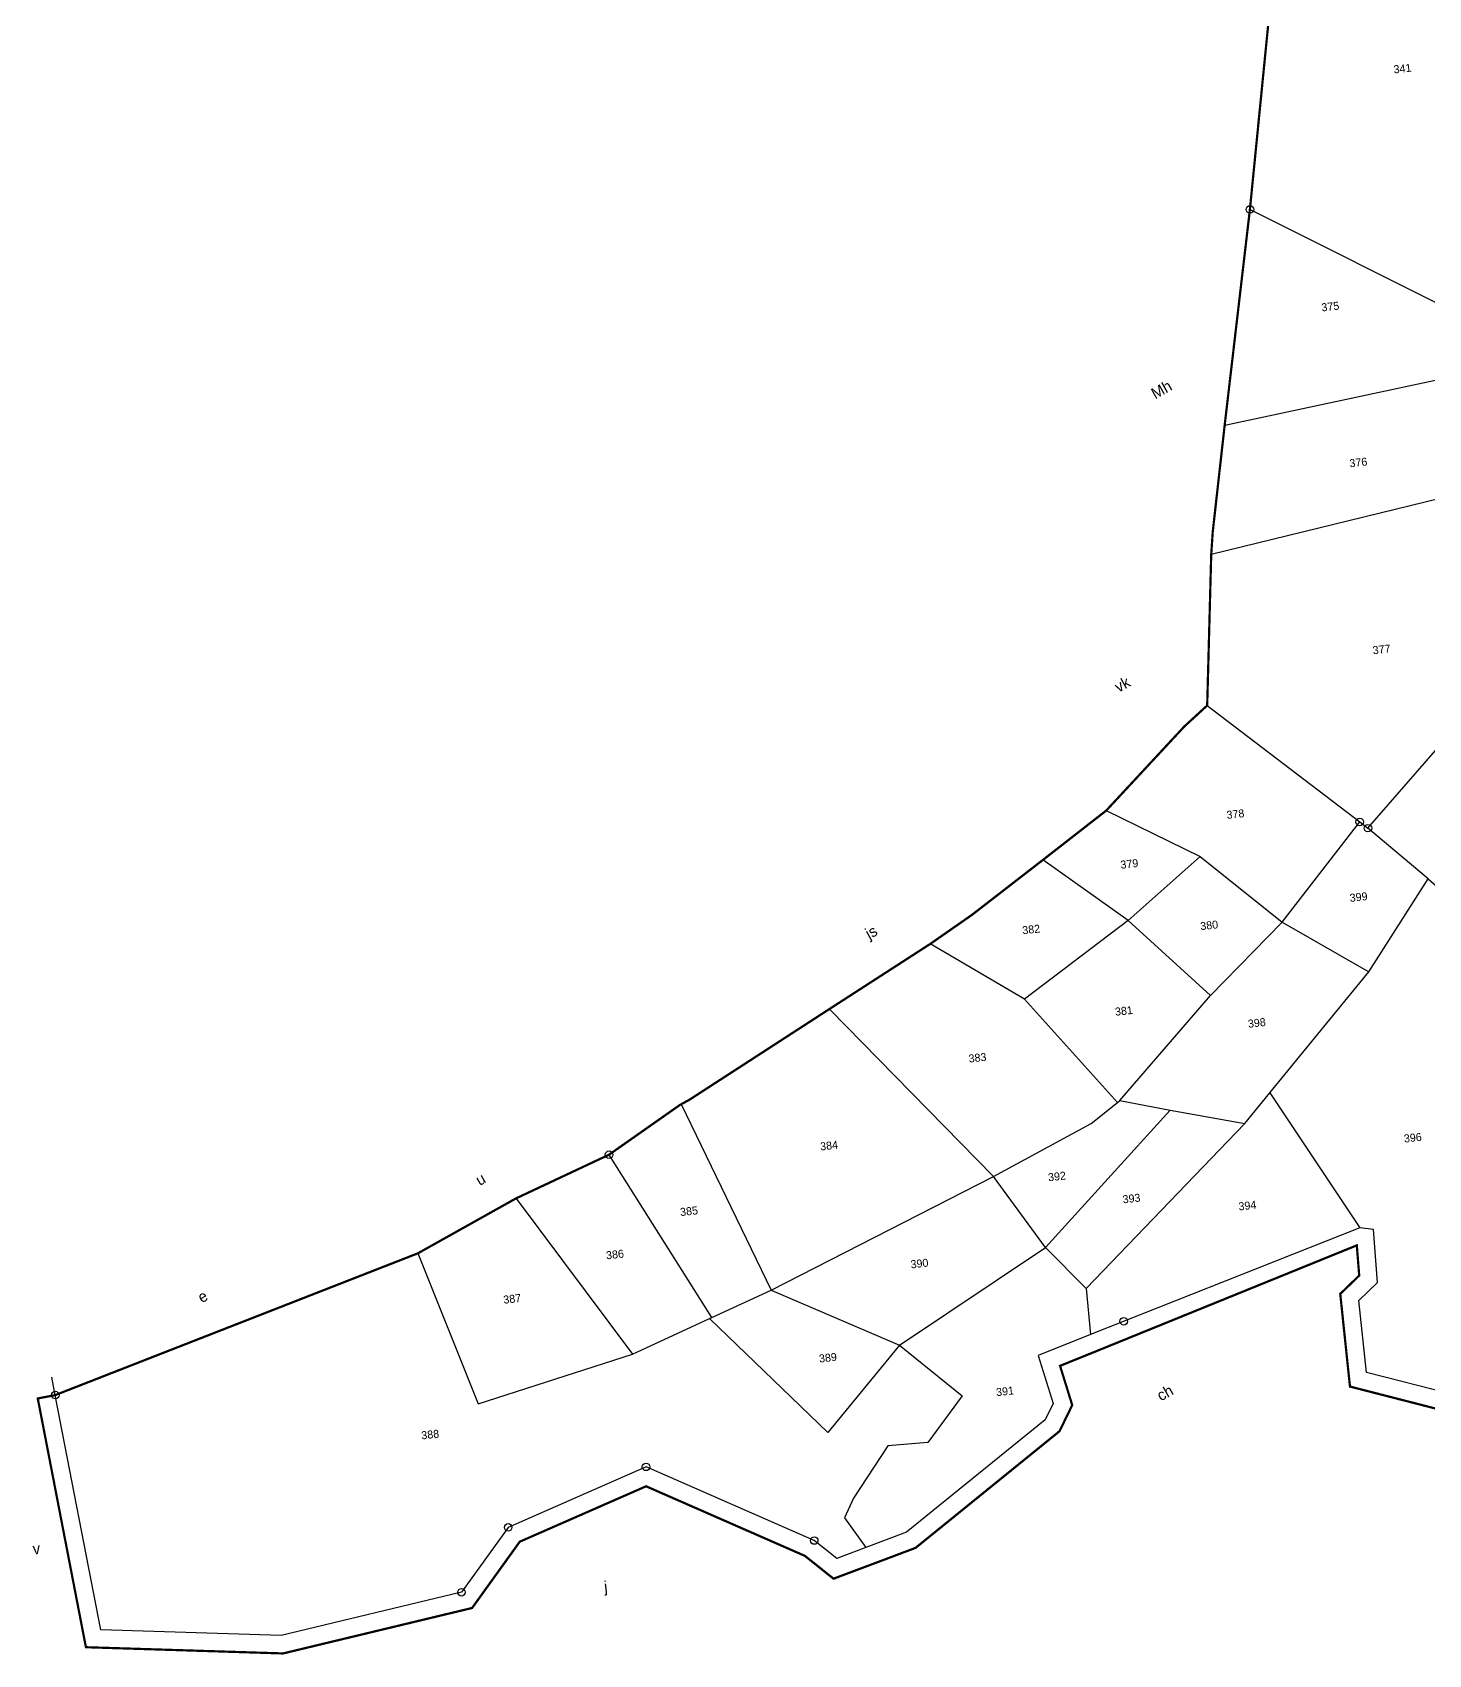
# Model space of a CAD drawing. Header units: metres. Extents: x 279520 to 281824, y 2032582 to 2036146.
# Drawn here: x 279520 to 280166, y 2034835 to 2035585 of the extents above; entities that cross this region are included whole.
import ezdxf
from ezdxf.enums import TextEntityAlignment as Align

# ---------------------------------------------------------------- set-up
doc = ezdxf.new("R2010")
doc.units = ezdxf.units.M
doc.header["$MEASUREMENT"] = 0
doc.linetypes.add('DASHDOT', pattern=[1, 0.5, -0.25, 0, -0.25])
for name, color, linetype in [('POLY_PARCEL', 6, 'Continuous'), ('POLY_ROAD', 30, 'Continuous'), ('SYM_STONE', 1, 'Continuous'), ('TEXT_MAPOUT', 7, 'Continuous'), ('TEXT_PARCEL', 7, 'Continuous'), ('V_BOUND_LINE', 7, 'Continuous'), ('V_BOUND_STREAM_LINE', 7, 'DASHDOT')]:
    doc.layers.add(name, color=color, linetype=linetype)
doc.styles.add('TEXT_MAP', font='')
doc.styles.get('TEXT_MAP').set_extended_font_data('Kruti Dev 050')

# ---------------------------------------------------------------- blocks, each defined once
blk = doc.blocks.new('STONE')
blk.add_circle((0, 0), 0.851)
blk = doc.blocks.new('dsf')
at = {"layer": 'POLY_PARCEL'}
for points in [[(280209.19, 2035438.18), (280209.19, 2035438.18), (280181.25, 2035453.61), (280083.09, 2035502.81)], [(280071.43, 2035403.17), (280174.6, 2035425.24)], [(280206.91, 2035378.07), (280065.21, 2035343.34)], [(280063.35, 2035273.66), (280133.84, 2035219.86)], [(280137.62, 2035216.97), (280182.47, 2035268.41)], [(280016.71, 2035225.12), (280060.09, 2035203.83)], [(280097.94, 2035173.6), (280133.84, 2035219.86)], [(280133.84, 2035219.86), (280137.62, 2035216.97)], [(280165.47, 2035193.51), (280137.62, 2035216.97)], [(280026.89, 2035174.28), (279987.46, 2035202.32)], [(280060.09, 2035203.83), (280026.89, 2035174.28)], [(280060.09, 2035203.83), (280097.94, 2035173.6)], [(280138.11, 2035150.63), (280165.47, 2035193.51)], [(280165.47, 2035193.51), (280201.22, 2035162.19)], [(280026.89, 2035174.28), (279978.91, 2035137.93)], [(280064.82, 2035139.59), (280026.89, 2035174.28)], [(280064.82, 2035139.59), (280097.94, 2035173.6)], [(280097.94, 2035173.6), (280138.11, 2035150.63)], [(279978.91, 2035137.93), (279935.33, 2035163.47)], [(280092.23, 2035094.65), (280138.11, 2035150.63)], [(280022.93, 2035091.12), (280064.82, 2035139.59)], [(279964.57, 2035056.11), (279888.79, 2035133.42)], [(279978.91, 2035137.93), (280021.84, 2035090.25)], [(280080.75, 2035080.55), (280092.23, 2035094.65)], [(280092.23, 2035094.65), (280133.96, 2035032.32)], [(279820.33, 2035089.44), (279861.91, 2035003.53)], [(279964.57, 2035056.11), (280009.74, 2035080.6), (280021.84, 2035090.25)], [(279988.64, 2035023.24), (280046.17, 2035086.66)], [(280021.84, 2035090.25), (280022.93, 2035091.12)], [(280022.93, 2035091.12), (280046.17, 2035086.66)], [(280046.17, 2035086.66), (280080.75, 2035080.55)], [(280080.75, 2035080.55), (280007.46, 2035004.3)], [(279833.33, 2034990.38), (279834.38, 2034990.83), (279786.93, 2035066.11)], [(279861.91, 2035003.53), (279964.57, 2035056.11)], [(279988.64, 2035023.24), (279964.57, 2035056.11)], [(279743.97, 2035045.94), (279797.7, 2034973.94)], [(279698.6, 2035020.55), (279726.51, 2034951.04), (279797.7, 2034973.94)], [(279921.14, 2034978.15), (279988.64, 2035023.24)], [(280007.46, 2035004.3), (279988.64, 2035023.24)], [(279834.38, 2034990.83), (279861.91, 2035003.53)], [(279861.91, 2035003.53), (279921.14, 2034978.15)], [(280007.46, 2035004.3), (280009.44, 2034983.12)], [(279797.7, 2034973.94), (279833.33, 2034990.38)], [(279833.33, 2034990.38), (279834.38, 2034990.83)], [(279921.14, 2034978.15), (279887.99, 2034937.83), (279833.33, 2034990.38)], [(279921.14, 2034978.15), (279950.15, 2034954.69), (279934.33, 2034933.2), (279915.73, 2034931.57), (279899.98, 2034907.46), (279895.73, 2034898.32), (279905.53, 2034884.57)]]:
    blk.add_lwpolyline(points, dxfattribs=at)
at = {"layer": 'POLY_ROAD'}
for points in [[(280133.96, 2035032.32), (280009.44, 2034983.12)], [(280215.68, 2034960.21), (280175.6, 2034955.59), (280136.91, 2034965.53), (280133.44, 2034998.68), (280142.1, 2035007.06), (280140.15, 2035031.49), (280133.96, 2035032.32)], [(280009.44, 2034983.12), (279985.27, 2034973.34), (279992.17, 2034951.1), (279988.52, 2034943.59), (279924.44, 2034891.67), (279905.53, 2034884.57)], [(279531.01, 2034955.05), (279529.46, 2034963.37)], [(279905.53, 2034884.57), (279892.17, 2034879.55), (279881.75, 2034887.85), (279804.06, 2034921.89), (279740.32, 2034893.94), (279718.76, 2034863.97), (279635.44, 2034843.94), (279552.01, 2034846.57), (279531.01, 2034955.05)]]:
    blk.add_lwpolyline(points, dxfattribs=at)
at = {"layer": 'V_BOUND_LINE', "const_width": 1.03}
for points in [[(280083.09, 2035502.81), (280101.55, 2035689.23)], [(280071.43, 2035403.17), (280083.09, 2035502.81)], [(280065.9, 2035353.74), (280071.43, 2035403.17)], [(280065.21, 2035343.34), (280065.9, 2035353.74)], [(280063.35, 2035273.66), (280065.21, 2035343.34)], [(280052.72, 2035263.89), (280063.35, 2035273.66)], [(280016.71, 2035225.12), (280052.72, 2035263.89)], [(279987.46, 2035202.32), (280016.71, 2035225.12)], [(279935.33, 2035163.47), (279954.64, 2035176.91), (279987.46, 2035202.32)], [(279888.79, 2035133.42), (279935.33, 2035163.47)], [(279820.33, 2035089.44), (279824.02, 2035091.46), (279888.79, 2035133.42)], [(279786.93, 2035066.11), (279819.72, 2035089.12), (279820.33, 2035089.44)], [(279743.97, 2035045.94), (279786.93, 2035066.11)], [(279698.6, 2035020.55), (279743.97, 2035045.94)], [(279531.01, 2034955.05), (279698.6, 2035020.55)]]:
    blk.add_lwpolyline(points, dxfattribs=at)
at = {"layer": 'V_BOUND_STREAM_LINE', "ltscale": 10, "const_width": 1.03, "flags": 128}
blk.add_lwpolyline([(280630.12, 2034939.1), (280604.47, 2034974.72), (280602.52, 2034925.55), (280582.62, 2034900.29), (280415.67, 2034967.58), (280319.75, 2034964.33), (280243.43, 2034940.86), (280212.76, 2034952.52), (280175.03, 2034947.26), (280129.33, 2034958.99), (280124.84, 2035001.81), (280133.6, 2035010.27), (280132.49, 2035024.23), (280012.46, 2034975.48), (279995.36, 2034968.56), (280000.98, 2034950.43), (279995.11, 2034938.36), (279928.58, 2034884.45), (279908.42, 2034876.88), (279890.69, 2034870.22), (279877.47, 2034880.75), (279804.06, 2034912.92), (279745.68, 2034887.32), (279723.65, 2034856.69), (279636.29, 2034835.69), (279545.19, 2034838.57), (279522.94, 2034953.49), (279531.01, 2034955.05)], dxfattribs=at)
at = {"layer": 'SYM_STONE', "xscale": 2.054505201044057, "yscale": 2.054505201044057, "zscale": 2.054505201044057, "rotation": 6.221600058571906}
for p in [(280083.09, 2035502.81), (280133.84, 2035219.86), (280137.62, 2035216.97), (279786.93, 2035066.11), (280024.77, 2034989.18), (279531.01, 2034955.05), (279804.06, 2034921.89), (279740.32, 2034893.94), (279881.75, 2034887.85), (279718.76, 2034863.97)]:
    blk.add_blockref('STONE', p, dxfattribs=at)
at = {"layer": 'TEXT_MAPOUT', "style": 'TEXT_MAP'}
for s, height, rotation, p in [('Mh', 5.136, 29.29766, (280039.31, 2035415.04)), ('vk', 5.136, 29.29766, (280022.39, 2035279.48)), ('js', 5.136, 29.29766, (279907.17, 2035165.5)), ('u', 5.14, 29.29766, (279727.15, 2035051.61)), ('e', 5.14, 29.29766, (279598.73, 2034997.44)), ('ch', 5.136, 29.29766, (280041.96, 2034952.08)), ('v', 5.14, 6.2216, (279520.88, 2034881.37)), ('j', 5.14, 6.2216, (279784.92, 2034863.93))]:
    blk.add_text(s, height=height, rotation=rotation, dxfattribs=at).set_placement(p)
at = {"layer": 'TEXT_PARCEL', "style": 'TEXT_MAP'}
for s, p in [('341', (280153.6, 2035567.93)), ('375', (280120.24, 2035457.98)), ('376', (280133.2, 2035385.96)), ('377', (280143.94, 2035299.57)), ('378', (280076.39, 2035223.49)), ('379', (280027.37, 2035200.47)), ('399', (280133.32, 2035185.17)), ('382', (279982.01, 2035170.2)), ('380', (280064.26, 2035172.11)), ('381', (280024.84, 2035132.58)), ('398', (280086.27, 2035127.02)), ('383', (279957.21, 2035110.93)), ('384', (279888.59, 2035070.32)), ('396', (280158.35, 2035073.97)), ('392', (279993.94, 2035056.09)), ('385', (279823.88, 2035040.03)), ('393', (280028.38, 2035045.9)), ('394', (280081.93, 2035042.6)), ('386', (279789.67, 2035020.03)), ('390', (279930.38, 2035015.85)), ('387', (279742.18, 2034999.54)), ('389', (279888.06, 2034972.33)), ('391', (279969.92, 2034956.8)), ('388', (279704.28, 2034936.84))]:
    blk.add_text(s, height=3.698, rotation=6.2216, dxfattribs=at).set_placement(p, align=Align.MIDDLE)
blk = doc.blocks.new('gfdsf')
blk.add_blockref('dsf', (0, 0))

msp = doc.modelspace()

# ---------------------------------------------------------------- block references
msp.add_blockref('gfdsf', (0, 0))

doc.saveas('drawing.dxf')
